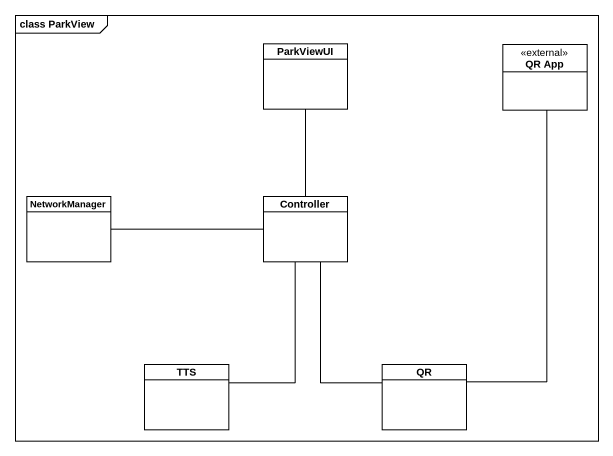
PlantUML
@startuml
mainframe class ParkView
hide circle
hide empty members
class ParkViewUI
class "QR App" as QR_App <<external>>
class NetworkManager
class Controller
class TTS
class QR
NetworkManager -right- Controller
Controller -up- ParkViewUI
Controller -- QR
TTS -up- Controller
QR -up- QR_App
@enduml
